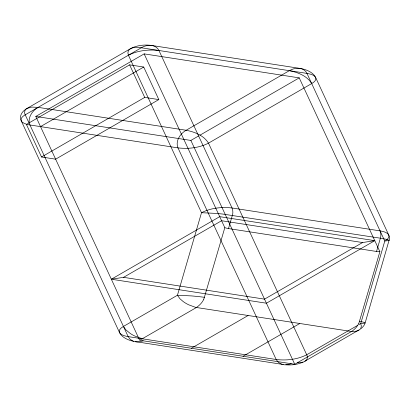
<?xml version="1.0" encoding="UTF-8"?>
<svg xmlns="http://www.w3.org/2000/svg" width="410" height="410" viewBox="0 0 410 410"><rect width="100%" height="100%" fill="white"/><g stroke="black" fill="none" stroke-linecap="round" stroke-linejoin="round"><path stroke-width="0.61" d="M139.482 339.854L35.793 116.44L144.156 53.879L299.228 77.869L379.885 251.658L358.904 323.167M203.821 299.177L224.813 227.668L144.156 53.879M224.823 227.658A16.128 9.312 0 0 0 228.493 228.575L232.367 215.301A35.696 20.608 0 0 0 232.865 212.4L232.701 210.079L232.034 207.983L158.947 50.502C155.774 43.967 146.693 44.362 141.322 47.775L25.22 114.805C23.175 116.004 20.198 118.126 21.264 120.873L119.474 332.489C121.252 335.411 125.07 335.985 128.156 336.6L276.181 359.498C286.477 360.723 297.393 359.524 306.706 354.778L357.766 325.294M359.027 324.566L360.708 323.598L365.12 323.013L389.085 240.245L386.169 239.261L380.393 238.2L222.794 214.066A166.937 96.381 0 0 0 216.029 213.41L201.51 212.703L128.422 55.222C125.46 47.575 136.356 46.361 141.322 47.775L158.608 50.45M360.836 328.287L361.353 326.022L360.708 323.598L384.78 241.054L306.972 73.4C305.763 70.725 303.072 68.947 300.228 68.455M389.192 240.47L384.78 241.054C386.825 239.86 389.808 237.733 388.741 234.991L315.654 77.51C313.87 74.589 310.057 74.01 306.972 73.4L158.947 50.502C148.651 49.277 137.734 50.476 128.422 55.222M297.327 362.768L300.627 362.64L303.492 361.984A7.631 4.407 0 0 0 305.47 360.964C307.51 359.637 307.818 356.803 306.706 354.778L208.49 143.157C203.883 135.438 194.596 131.892 186.145 130.257L38.12 107.358C32.231 110.69 27.111 118.116 29.945 124.978L128.156 336.6L130.19 339.367L133.516 341.294M204.508 297.301L199.204 296.661A166.409 96.073 0 0 0 191.434 295.912L177.443 295.246L123.436 326.427C121.391 327.621 118.408 329.748 119.474 332.489A22.345 12.9 0 0 0 135.269 341.612L283.3 364.51M26.419 124.435L129.621 64.852L143.72 67.035L158.829 99.589L55.627 159.172L41.528 156.994L26.419 124.435L177.971 147.882C188.262 149.107 199.183 147.907 208.49 143.157L311.692 83.573C313.742 82.379 316.715 80.257 315.654 77.51A22.345 12.9 0 0 0 299.853 68.388L151.828 45.489A22.345 12.9 0 0 0 130.247 48.826L27.045 108.409C24.677 109.531 23.959 112.601 25.22 114.805L28.997 122.944M40.518 126.618L143.72 67.035M41.528 156.994L144.73 97.411L158.829 99.589M299.853 68.388C296.22 67.85 292.499 68.865 289.347 70.674L186.145 130.257C180.256 133.588 175.137 141.014 177.971 147.882L276.181 359.498L278.477 362.496L282.3 364.423M35.793 116.44L190.87 140.43L198.609 135.961M199.993 135.167L299.228 77.869M111.346 279.225L219.704 216.664L374.781 240.655L266.418 303.215L111.346 279.225L123.553 277.339L264.527 299.146L362.568 242.541L374.781 240.655M123.553 277.339L221.595 220.734L362.568 242.541M191.367 348.264L248.127 315.495M243.058 356.264L299.818 323.49M304.881 361.174L358.888 329.994A22.345 12.9 0 0 0 364.956 323.51M143.198 340.812L140.23 341.653L137.181 341.914A7.646 4.413 0 0 1 135.218 341.73M291.223 363.716L288.256 364.557L285.206 364.818A7.646 4.413 0 0 1 283.243 364.628M351.334 331.593L354.635 331.459L357.499 330.808A7.646 4.413 0 0 0 359.037 330.076M38.12 107.358L31.739 107.092L27.045 108.409A22.345 12.9 0 0 0 21.264 120.873A7.595 4.387 0 0 0 21.991 121.898L23.893 123.231L26.573 124.256M389.3 240.065A22.345 12.9 0 0 0 388.741 234.991C386.963 232.07 383.14 231.496 380.06 230.881L232.034 207.983C221.738 206.758 210.822 207.957 201.51 212.703L177.443 295.246L179.954 298.762L183.157 301.519A39.068 22.555 0 0 0 188.723 304.82L196.262 307.603A36.208 20.905 0 0 0 203.785 299.172M228.503 228.565L376.523 251.463L380.393 238.2A35.696 20.608 0 0 0 380.89 235.299L380.726 232.977L380.06 230.881M289.347 70.674C297.798 72.309 307.08 75.855 311.692 83.573M359.58 321.291L363.721 322.229L365.12 323.013M142.255 338.778L134.536 335.913A39.16 22.606 0 0 1 130.247 333.463L125.86 329.845L123.436 326.427M190.87 140.43L294.554 363.844M129.621 64.852L144.73 97.411M302.944 362.168A22.345 12.9 0 0 1 285.837 364.813M358.827 323.157A35.209 20.331 0 0 1 351.421 331.634M379.885 251.668A9.707 5.602 0 0 1 376.534 251.453M196.436 307.5L139.677 340.269L294.749 364.259L351.508 331.49L196.436 307.5"/></g></svg>
